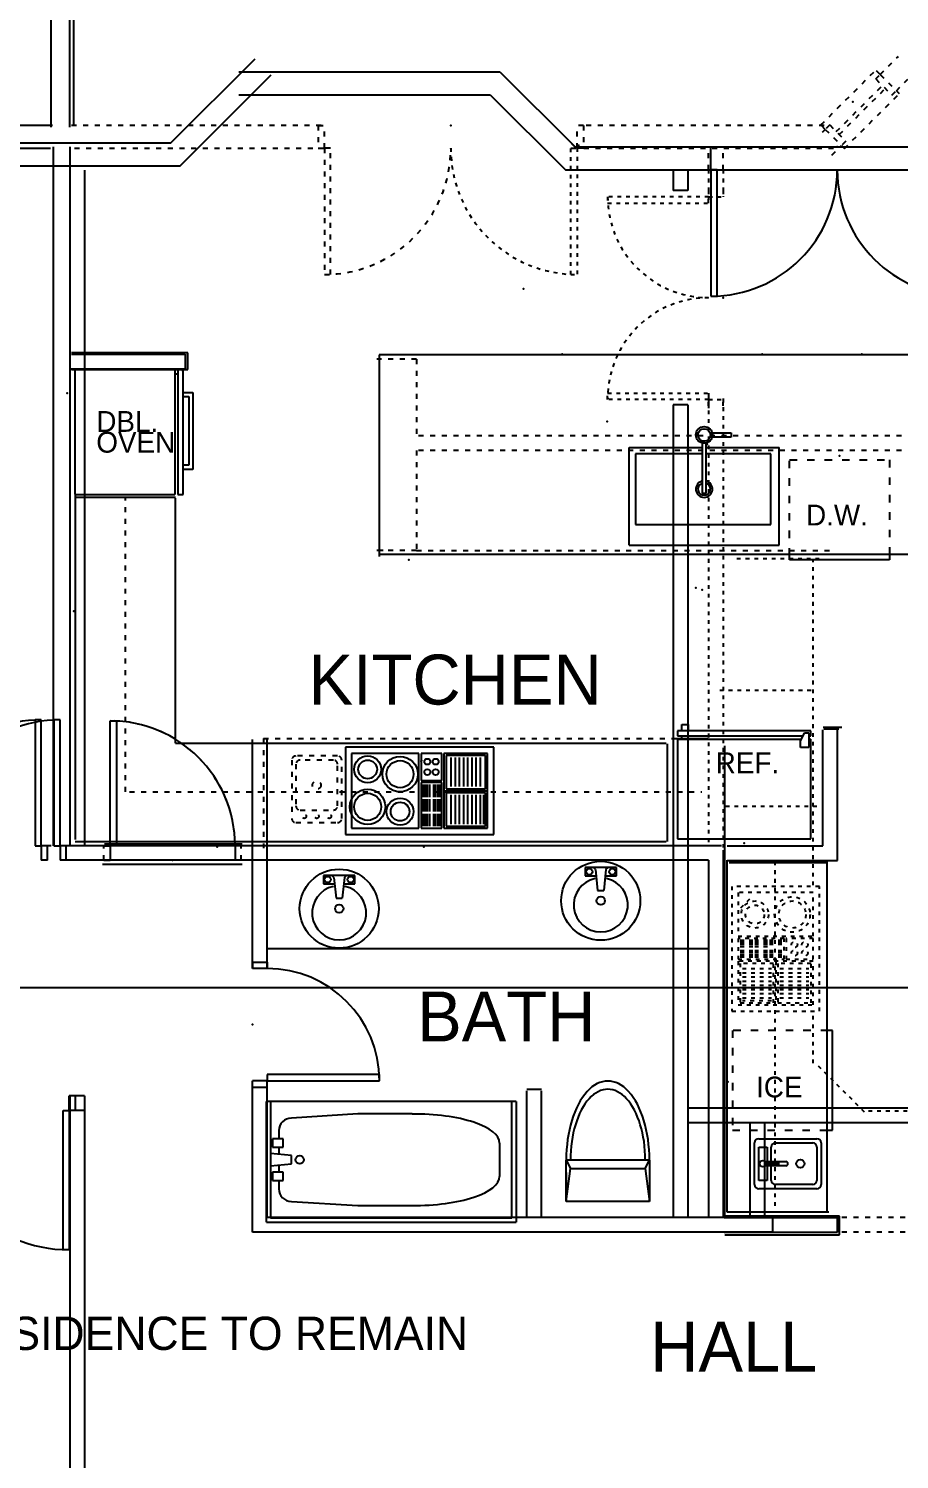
# Model space of a CAD drawing. Extents: x -92740 to -63661, y -15771 to -4391.
# Drawn here: x -84475.8 to -84266.6, y -6475.5 to -6131.6 of the extents above; entities that cross this region are included whole.
import ezdxf
from ezdxf.enums import TextEntityAlignment as Align

# ---------------------------------------------------------------- set-up
doc = ezdxf.new("R2010")
doc.units = 0
doc.header["$MEASUREMENT"] = 0
doc.linetypes.add('Dashed', pattern=[1, 0.3, -0.4, 0.3])
for name, color, linetype in [('1CABINETS NEW', 3, 'Continuous'), ('1GWB', 2, 'Continuous'), ('1NOTES', 2, 'Continuous'), ('1PFNEW', 5, 'Continuous'), ('B1NOTES', 2, 'Continuous'), ('EXCABINETS', 8, 'Continuous'), ('EXDOORS', 3, 'Continuous'), ('EXFPBM', 3, 'Continuous'), ('EXPF', 5, 'Continuous'), ('EXWALLS', 1, 'Continuous'), ('EXWINDOW', 5, 'Continuous'), ('NEWALLS1', 1, 'Continuous'), ('ROOF', 1, 'Continuous'), ('ROOMNAME', 1, 'Continuous')]:
    doc.layers.add(name, color=color, linetype=linetype)
doc.styles.add('DCADTXTSTYLE1', font='AVG_TP')

msp = doc.modelspace()

# ---------------------------------------------------------------- linework, layer by layer
at = {"layer": '1CABINETS NEW', "color": 8, "linetype": 'Dashed', "ltscale": 4}
for p, q in [((-84382.58, -6211), (-84392.08, -6211)), ((-84382.58, -6211), (-84382.58, -6229.5)), ((-84246.5, -6229.5), (-84382.58, -6229.5)), ((-84382.58, -6233), (-84382.58, -6257)), ((-84246.5, -6233), (-84382.58, -6233)), ((-84382.58, -6257), (-84390.58, -6257)), ((-84382.58, -6257), (-84282, -6257))]:
    msp.add_line(p, q, dxfattribs=at)
at = {"layer": '1CABINETS NEW', "color": 3, "linetype": 'Continuous', "ltscale": 12}
for p, q in [((-84236.29, -6210), (-84391.56, -6210)), ((-84391.56, -6210), (-84391.56, -6258.5)), ((-84464.5, -6326.5), (-84464.5, -6243.76)), ((-84464.5, -6244.24), (-84440.5, -6244.24)), ((-84440.5, -6303.3), (-84440.5, -6244.47)), ((-84236.29, -6258), (-84391.56, -6258)), ((-84322.62, -6303.45), (-84440.5, -6303.45)), ((-84322.29, -6327), (-84322.29, -6303.5)), ((-84322.62, -6327.08), (-84464.54, -6327.08)), ((-84308, -6331.5), (-84308, -6416)), ((-84284, -6331.5), (-84284, -6416)), ((-84307.5, -6332), (-84284, -6332)), ((-84308, -6416), (-84283.5, -6416))]:
    msp.add_line(p, q, dxfattribs=at)
at = {"layer": '1CABINETS NEW', "color": 5, "linetype": 'Continuous', "ltscale": 12}
for p, q in [((-84438.8, -6219.04), (-84436.3, -6219.04)), ((-84438.8, -6220.04), (-84437.3, -6220.04)), ((-84437.3, -6220.04), (-84437.3, -6236.54)), ((-84436.3, -6219.04), (-84436.3, -6237.54)), ((-84437.3, -6236.54), (-84438.8, -6236.54)), ((-84436.3, -6237.54), (-84438.8, -6237.54))]:
    msp.add_line(p, q, dxfattribs=at)
at = {"layer": '1CABINETS NEW', "color": 5, "linetype": 'Dashed', "ltscale": 4}
for p, q in [((-84452.45, -6315), (-84452.45, -6244.23)), ((-84451.5, -6315), (-84314.02, -6315))]:
    msp.add_line(p, q, dxfattribs=at)
at = {"layer": '1CABINETS NEW', "color": 8, "linetype": 'Continuous', "ltscale": 12}
msp.add_line((-84390.58, -6257), (-84392.08, -6257), dxfattribs=at)
at = {"layer": '1CABINETS NEW', "color": 5, "linetype": 'Dashed', "ltscale": 3}
msp.add_line((-84296.5, -6331.79), (-84296.5, -6415.5), dxfattribs=at)
at = {"layer": '1CABINETS NEW', "color": 3, "linetype": 'Continuous', "ltscale": 12}
for p in [(-84347.58, -6209.79), (-84299.58, -6209.79), (-84275.58, -6209.79), (-84336.75, -6226), (-84313.5, -6231), (-84312.75, -6231.5), (-84315.5, -6266), (-84314, -6266.5)]:
    msp.add_point(p, dxfattribs=at)
at = {"layer": '1GWB', "color": 2, "linetype": 'Continuous', "ltscale": 12}
for p, q in [((-84465, -6129.5), (-84465, -6155)), ((-84437.5, -6209.5), (-84465.5, -6209.5)), ((-84437.5, -6213.5), (-84437.5, -6209.5)), ((-84465.5, -6213.5), (-84437.5, -6213.5)), ((-84284.92, -6299.5), (-84280.42, -6299.5)), ((-84308.5, -6417), (-84308.5, -6304)), ((-84457.5, -6327.5), (-84424.5, -6327.5)), ((-84424.5, -6332.5), (-84458, -6332.5)), ((-84281, -6417), (-84308.5, -6417)), ((-84281, -6421.5), (-84281, -6417)), ((-84308.5, -6421.5), (-84281, -6421.5))]:
    msp.add_line(p, q, dxfattribs=at)
at = {"layer": '1PFNEW', "color": 5, "linetype": 'Continuous', "ltscale": 12}
for p, q in [((-84313.98, -6230.75), (-84313.98, -6243.25)), ((-84312.98, -6243.25), (-84312.98, -6231.25)), ((-84311.98, -6228.75), (-84306.98, -6228.75)), ((-84306.98, -6229.75), (-84311.98, -6229.75)), ((-84306.98, -6228.75), (-84306.98, -6229.75)), ((-84331.48, -6255.75), (-84331.48, -6232.25)), ((-84331.48, -6232.25), (-84313.98, -6232.25)), ((-84313.98, -6233.75), (-84329.98, -6233.75)), ((-84329.98, -6233.75), (-84329.98, -6250.75)), ((-84312.98, -6232.25), (-84295.48, -6232.25)), ((-84297.48, -6233.75), (-84312.98, -6233.75)), ((-84297.48, -6250.75), (-84297.48, -6233.75)), ((-84295.48, -6255.75), (-84295.48, -6232.25)), ((-84313.98, -6243.25), (-84312.98, -6243.25)), ((-84329.98, -6250.75), (-84297.48, -6250.75)), ((-84331.48, -6255.75), (-84295.48, -6255.75))]:
    msp.add_line(p, q, dxfattribs=at)
at = {"layer": '1PFNEW', "color": 5, "linetype": 'Dashed', "ltscale": 6}
for p, q in [((-84292.96, -6235.25), (-84268.96, -6235.25)), ((-84292.96, -6258.25), (-84292.96, -6235.25)), ((-84268.96, -6235.25), (-84268.96, -6258.25))]:
    msp.add_line(p, q, dxfattribs=at)
at = {"layer": '1PFNEW', "color": 5, "linetype": 'Continuous', "ltscale": 2.0004}
for p, q in [((-84292.96, -6259.25), (-84292.96, -6258.25)), ((-84268.96, -6259.25), (-84292.96, -6259.25)), ((-84268.96, -6258.25), (-84268.96, -6259.25))]:
    msp.add_line(p, q, dxfattribs=at)
at = {"layer": '1PFNEW', "color": 5, "linetype": 'Continuous', "ltscale": 12}
for radius in [2, 1.5]:
    msp.add_circle((-84313.48, -6229.25), radius, dxfattribs=at)
for radius, start, end in [(2, 101.3099, 438.6901), (1.5, 116.5651, 423.4349)]:
    msp.add_arc((-84313.48, -6242.25), radius, start, end, dxfattribs=at)
at = {"layer": '1PFNEW', "color": 5, "linetype": 'Continuous', "ltscale": 2.0004}
msp.add_point((-84280.96, -6234.25), dxfattribs=at)
at = {"layer": 'EXCABINETS', "color": 10, "linetype": 'Dashed', "ltscale": 3}
msp.add_line((-84275, -6392), (-84286.75, -6380.25), dxfattribs=at)
at = {"layer": 'EXDOORS', "color": 10, "linetype": 'Dashed', "ltscale": 4}
for p, q in [((-84406.22, -6154.83), (-84404.72, -6154.83)), ((-84404.72, -6160.33), (-84404.72, -6154.83)), ((-84342.5, -6154.83), (-84344, -6154.83)), ((-84344, -6160.33), (-84344, -6154.83)), ((-84406.22, -6160.33), (-84404.72, -6160.33)), ((-84404.72, -6160.33), (-84404.72, -6190.69)), ((-84403.22, -6160.33), (-84404.72, -6160.33)), ((-84403.22, -6190.69), (-84403.22, -6160.33)), ((-84345.5, -6160.33), (-84344, -6160.33)), ((-84342.5, -6160.33), (-84344, -6160.33)), ((-84404.72, -6190.69), (-84403.22, -6190.69)), ((-84456.17, -6327.98), (-84456.17, -6297.97)), ((-84456.17, -6297.97), (-84454.67, -6297.97)), ((-84454.67, -6297.97), (-84454.67, -6327.98)), ((-84457.67, -6327.98), (-84456.17, -6327.98)), ((-84456.17, -6327.98), (-84456.17, -6331.48)), ((-84454.67, -6327.98), (-84456.17, -6327.98)), ((-84424.67, -6327.98), (-84426.17, -6327.98)), ((-84426.17, -6327.98), (-84426.17, -6331.48)), ((-84457.67, -6331.48), (-84456.17, -6331.48)), ((-84424.67, -6331.48), (-84426.17, -6331.48))]:
    msp.add_line(p, q, dxfattribs=at)
at = {"layer": 'EXDOORS', "color": 10, "linetype": 'Dashed', "ltscale": 3}
for p, q in [((-84345.5, -6190.69), (-84345.5, -6160.33)), ((-84344, -6160.33), (-84344, -6190.69)), ((-84312.42, -6172), (-84336.67, -6172)), ((-84336.67, -6172), (-84336.67, -6173.5)), ((-84336.67, -6173.5), (-84312.42, -6173.5)), ((-84312.42, -6170.5), (-84312.42, -6172)), ((-84312.42, -6172), (-84308.92, -6172)), ((-84312.42, -6173.5), (-84312.42, -6172)), ((-84308.92, -6170.5), (-84308.92, -6172)), ((-84336.67, -6220.74), (-84336.67, -6219.24)), ((-84336.67, -6219.24), (-84312.42, -6219.24)), ((-84312.42, -6220.74), (-84336.67, -6220.74)), ((-84312.42, -6219.24), (-84312.42, -6220.74)), ((-84312.42, -6222.24), (-84312.42, -6220.74)), ((-84312.42, -6220.74), (-84308.92, -6220.74)), ((-84308.92, -6222.24), (-84308.92, -6220.74))]:
    msp.add_line(p, q, dxfattribs=at)
at = {"layer": 'EXDOORS', "color": 8, "linetype": 'Continuous', "ltscale": 12}
for p, q in [((-84472.72, -6297.74), (-84474.22, -6297.74)), ((-84474.22, -6297.74), (-84474.22, -6327.98)), ((-84472.72, -6327.98), (-84472.72, -6297.74)), ((-84474.22, -6327.98), (-84472.72, -6327.98)), ((-84471.22, -6327.98), (-84472.72, -6327.98)), ((-84472.72, -6327.98), (-84472.72, -6331.48)), ((-84471.22, -6331.48), (-84471.22, -6327.98)), ((-84471.22, -6331.48), (-84472.72, -6331.48)), ((-84421.96, -6356), (-84421.96, -6357.5)), ((-84418.46, -6357.5), (-84421.96, -6357.5)), ((-84418.46, -6356), (-84418.46, -6357.5)), ((-84391.46, -6383), (-84418.46, -6383)), ((-84418.46, -6383), (-84418.46, -6384.5)), ((-84391.46, -6384.5), (-84391.46, -6383)), ((-84421.96, -6386), (-84421.96, -6384.5)), ((-84418.46, -6384.5), (-84421.96, -6384.5)), ((-84418.46, -6386), (-84418.46, -6384.5)), ((-84418.46, -6384.5), (-84391.46, -6384.5)), ((-84464.5, -6388.11), (-84466, -6388.11)), ((-84466, -6391.61), (-84466, -6388.11)), ((-84467.5, -6425.11), (-84467.5, -6391.61)), ((-84467.5, -6391.61), (-84466, -6391.61)), ((-84464.5, -6391.61), (-84466, -6391.61)), ((-84466, -6391.61), (-84466, -6425.11)), ((-84466, -6425.11), (-84467.5, -6425.11))]:
    msp.add_line(p, q, dxfattribs=at)
at = {"layer": 'EXDOORS', "color": 10, "linetype": 'Dashed', "ltscale": 4}
for centre, radius, start, end in [((-84404.72, -6160.33), 30.36, 270, 360), ((-84456.17, -6327.98), 30, 0, 90)]:
    msp.add_arc(centre, radius, start, end, dxfattribs=at)
at = {"layer": 'EXDOORS', "color": 10, "linetype": 'Dashed', "ltscale": 3}
for centre, radius, start, end in [((-84344, -6160.33), 30.36, 180, 270), ((-84312.42, -6172), 24.25, 180, 270), ((-84312.42, -6220.5), 24.25, 90, 180)]:
    msp.add_arc(centre, radius, start, end, dxfattribs=at)
at = {"layer": 'EXDOORS', "color": 8, "linetype": 'Continuous', "ltscale": 12}
for centre, radius, start, end in [((-84472.72, -6327.98), 30.24, 90, 180), ((-84418.46, -6384.5), 27, 0, 90), ((-84466, -6391.61), 33.5, 180, 270)]:
    msp.add_arc(centre, radius, start, end, dxfattribs=at)
at = {"layer": 'EXDOORS', "color": 10, "linetype": 'Dashed', "ltscale": 4}
for p in [(-84374.36, -6154.83), (-84441.17, -6331.48)]:
    msp.add_point(p, dxfattribs=at)
at = {"layer": 'EXDOORS', "color": 10, "linetype": 'Dashed', "ltscale": 3}
msp.add_point((-84308.92, -6196.25), dxfattribs=at)
at = {"layer": 'EXDOORS', "color": 8, "linetype": 'Continuous', "ltscale": 12}
msp.add_point((-84421.96, -6371), dxfattribs=at)
at = {"layer": 'EXFPBM', "color": 3, "linetype": 'Continuous', "ltscale": 12}
for p, q in [((-84441.6, -6159.06), (-84421.35, -6138.81)), ((-84425.29, -6141.96), (-84362.57, -6141.96)), ((-84362.57, -6141.96), (-84344.5, -6160.03)), ((-84439.32, -6164.56), (-84417.46, -6142.7)), ((-84425.29, -6147.46), (-84364.85, -6147.46)), ((-84364.85, -6147.46), (-84346.77, -6165.53)), ((-84493.07, -6159.06), (-84441.6, -6159.06)), ((-84344.5, -6160.03), (-83998.7, -6160.03)), ((-84313.37, -6160.03), (-84311.87, -6160.03)), ((-84311.87, -6165.53), (-84311.87, -6160.03)), ((-84495.35, -6164.56), (-84439.32, -6164.56)), ((-84465.83, -6165.63), (-84465.83, -6327.93)), ((-84462.33, -6165.63), (-84462.33, -6327.93)), ((-84346.77, -6165.53), (-83993.2, -6165.53)), ((-84320.92, -6165.63), (-84320.92, -6170.5)), ((-84317.42, -6165.63), (-84317.42, -6170.5)), ((-84313.37, -6165.53), (-84311.87, -6165.53)), ((-84311.87, -6165.53), (-84311.87, -6195.89)), ((-84310.37, -6165.53), (-84311.87, -6165.53)), ((-84310.37, -6195.89), (-84310.37, -6165.53)), ((-84317.42, -6170.5), (-84320.92, -6170.5)), ((-84311.87, -6195.89), (-84310.37, -6195.89)), ((-84317.42, -6222), (-84320.92, -6222)), ((-84320.92, -6222), (-84320.92, -6417.24)), ((-84317.42, -6222), (-84317.42, -6417.24)), ((-84468.22, -6297.74), (-84469.72, -6297.74)), ((-84469.72, -6297.74), (-84469.72, -6327.98)), ((-84468.22, -6327.98), (-84468.22, -6297.74)), ((-84456.17, -6327.98), (-84456.17, -6297.97)), ((-84456.17, -6297.97), (-84454.67, -6297.97)), ((-84454.67, -6297.97), (-84454.67, -6327.98)), ((-84421.96, -6356), (-84421.96, -6302.49)), ((-84418.46, -6356), (-84418.46, -6302.49)), ((-84469.72, -6327.98), (-84468.22, -6327.98)), ((-84466.72, -6327.98), (-84468.22, -6327.98)), ((-84468.22, -6327.98), (-84468.22, -6331.48)), ((-84466.72, -6331.48), (-84466.72, -6327.98)), ((-84320.54, -6327.98), (-84466.72, -6327.98)), ((-84457.67, -6327.98), (-84456.17, -6327.98)), ((-84456.17, -6327.98), (-84456.17, -6331.48)), ((-84454.67, -6327.98), (-84456.17, -6327.98)), ((-84424.67, -6327.98), (-84426.17, -6327.98)), ((-84426.17, -6327.98), (-84426.17, -6331.48)), ((-84466.72, -6331.48), (-84468.22, -6331.48)), ((-84320.54, -6331.48), (-84466.72, -6331.48)), ((-84457.67, -6331.48), (-84456.17, -6331.48)), ((-84424.67, -6331.48), (-84426.17, -6331.48)), ((-84421.96, -6356), (-84418.46, -6356)), ((-84421.96, -6420.85), (-84421.96, -6386)), ((-84421.96, -6386), (-84418.46, -6386)), ((-84418.46, -6417.35), (-84418.46, -6386)), ((-84465.83, -6388.11), (-84465.83, -6557.85)), ((-84462.33, -6388.11), (-84462.33, -6557.85)), ((-84356.05, -6417.02), (-84356.05, -6386.9)), ((-84352.55, -6417.02), (-84352.55, -6386.9)), ((-84317.42, -6391.01), (-84244.78, -6391.01)), ((-84317.42, -6394.51), (-84248.28, -6394.51)), ((-84302.5, -6394.56), (-84302.5, -6417.24)), ((-84299, -6394.56), (-84299, -6417.24)), ((-84297, -6417.35), (-84418.46, -6417.35)), ((-84297, -6420.85), (-84297, -6417.35)), ((-84297, -6420.85), (-84421.96, -6420.85))]:
    msp.add_line(p, q, dxfattribs=at)
for centre, radius, start, end in [((-84311.87, -6165.53), 30.36, 270, 360), ((-84251.15, -6165.53), 30.36, 180, 270), ((-84468.22, -6327.98), 30.24, 90, 180), ((-84456.17, -6327.98), 30, 0, 90)]:
    msp.add_arc(centre, radius, start, end, dxfattribs=at)
for p in [(-84281.51, -6160.03), (-84441.17, -6331.48)]:
    msp.add_point(p, dxfattribs=at)
at = {"layer": 'EXPF', "color": 10, "linetype": 'Dashed', "ltscale": 4}
for p, q in [((-84412.55, -6307.42), (-84412.55, -6321.42)), ((-84401.55, -6306.42), (-84411.55, -6306.42)), ((-84402.55, -6307.42), (-84410.55, -6307.42)), ((-84400.55, -6321.42), (-84400.55, -6307.42)), ((-84411.55, -6308.42), (-84411.55, -6318.42)), ((-84401.55, -6318.42), (-84401.55, -6308.42)), ((-84410.55, -6319.42), (-84402.55, -6319.42)), ((-84411.55, -6322.42), (-84401.55, -6322.42))]:
    msp.add_line(p, q, dxfattribs=at)
at = {"layer": 'EXPF', "color": 5, "linetype": 'Continuous', "ltscale": 12}
for p, q in [((-84397.41, -6335.12), (-84404.91, -6335.12)), ((-84404.91, -6335.12), (-84404.91, -6337.12)), ((-84402.41, -6335.62), (-84402.91, -6335.12)), ((-84399.91, -6335.62), (-84399.41, -6335.12)), ((-84397.41, -6337.12), (-84397.41, -6335.12)), ((-84334.57, -6333.23), (-84342.07, -6333.23)), ((-84342.07, -6333.23), (-84342.07, -6335.23)), ((-84339.57, -6333.73), (-84340.07, -6333.23)), ((-84339.57, -6333.73), (-84339.07, -6338.73)), ((-84337.07, -6333.73), (-84337.57, -6338.73)), ((-84337.07, -6333.73), (-84336.57, -6333.23)), ((-84334.57, -6335.23), (-84334.57, -6333.23)), ((-84404.91, -6337.12), (-84402.41, -6337.12)), ((-84402.41, -6335.62), (-84401.91, -6340.62)), ((-84399.91, -6335.62), (-84400.41, -6340.62)), ((-84399.91, -6337.12), (-84397.41, -6337.12)), ((-84342.07, -6335.23), (-84339.57, -6335.23)), ((-84337.07, -6335.23), (-84334.57, -6335.23)), ((-84401.91, -6340.62), (-84400.41, -6340.62)), ((-84339.07, -6338.73), (-84337.57, -6338.73))]:
    msp.add_line(p, q, dxfattribs=at)
at = {"layer": 'EXPF', "color": 10, "linetype": 'Dashed', "ltscale": 3}
for p, q in [((-84285.8, -6337.77), (-84306.8, -6337.77)), ((-84306.8, -6337.77), (-84306.8, -6367.77)), ((-84285.8, -6367.77), (-84285.8, -6337.77)), ((-84287.3, -6339.27), (-84305.3, -6339.27)), ((-84305.3, -6339.27), (-84305.3, -6349.77)), ((-84302.63, -6340.85), (-84304.75, -6342.97)), ((-84287.3, -6349.77), (-84287.3, -6339.27)), ((-84305.3, -6349.77), (-84287.3, -6349.77)), ((-84294.3, -6350.27), (-84305.3, -6350.27)), ((-84305.3, -6350.27), (-84305.3, -6355.27)), ((-84301.8, -6350.77), (-84304.8, -6350.77)), ((-84301.8, -6351.27), (-84304.8, -6351.27)), ((-84301.8, -6351.77), (-84304.8, -6351.77)), ((-84301.8, -6352.27), (-84304.8, -6352.27)), ((-84298.3, -6350.77), (-84301.3, -6350.77)), ((-84298.3, -6351.27), (-84301.3, -6351.27)), ((-84298.3, -6351.77), (-84301.3, -6351.77)), ((-84298.3, -6352.27), (-84301.3, -6352.27)), ((-84294.8, -6350.77), (-84297.8, -6350.77)), ((-84294.8, -6351.27), (-84297.8, -6351.27)), ((-84294.8, -6351.77), (-84297.8, -6351.77)), ((-84294.3, -6355.27), (-84294.3, -6350.27)), ((-84287.3, -6350.27), (-84293.8, -6350.27)), ((-84293.8, -6350.27), (-84293.8, -6355.27)), ((-84287.3, -6355.27), (-84287.3, -6350.27)), ((-84305.3, -6355.27), (-84294.3, -6355.27)), ((-84287.3, -6355.77), (-84305.3, -6355.77)), ((-84305.3, -6355.77), (-84305.3, -6366.27)), ((-84301.8, -6353.27), (-84304.8, -6353.27)), ((-84301.8, -6353.77), (-84304.8, -6353.77)), ((-84301.8, -6354.27), (-84304.8, -6354.27)), ((-84301.8, -6354.77), (-84304.8, -6354.77)), ((-84298.3, -6353.27), (-84301.3, -6353.27)), ((-84298.3, -6353.77), (-84301.3, -6353.77)), ((-84298.3, -6354.27), (-84301.3, -6354.27)), ((-84298.3, -6354.77), (-84301.3, -6354.77)), ((-84294.8, -6353.27), (-84297.8, -6353.27)), ((-84294.8, -6353.77), (-84297.8, -6353.77)), ((-84294.8, -6354.27), (-84297.8, -6354.27)), ((-84294.8, -6354.77), (-84297.8, -6354.77)), ((-84296.3, -6355.77), (-84296.3, -6366.27)), ((-84293.8, -6355.27), (-84287.3, -6355.27)), ((-84287.3, -6366.27), (-84287.3, -6355.77)), ((-84296.8, -6356.27), (-84304.8, -6356.27)), ((-84304.8, -6356.27), (-84304.8, -6365.77)), ((-84304.3, -6357.52), (-84297.3, -6357.52)), ((-84304.3, -6358.52), (-84297.3, -6358.52)), ((-84296.8, -6365.77), (-84296.8, -6356.27)), ((-84287.8, -6356.27), (-84295.8, -6356.27)), ((-84295.8, -6356.27), (-84295.8, -6365.77)), ((-84295.3, -6357.52), (-84288.3, -6357.52)), ((-84295.3, -6358.52), (-84288.3, -6358.52)), ((-84287.8, -6365.77), (-84287.8, -6356.27)), ((-84304.3, -6359.52), (-84297.3, -6359.52)), ((-84304.3, -6360.52), (-84297.3, -6360.52)), ((-84304.3, -6361.52), (-84297.3, -6361.52)), ((-84304.3, -6362.52), (-84297.3, -6362.52)), ((-84295.3, -6359.52), (-84288.3, -6359.52)), ((-84295.3, -6360.52), (-84288.3, -6360.52)), ((-84295.3, -6361.52), (-84288.3, -6361.52)), ((-84295.3, -6362.52), (-84288.3, -6362.52)), ((-84304.8, -6365.77), (-84296.8, -6365.77)), ((-84304.3, -6363.52), (-84297.3, -6363.52)), ((-84304.3, -6364.52), (-84297.3, -6364.52)), ((-84297.3, -6365.27), (-84304.3, -6365.27)), ((-84295.8, -6365.77), (-84287.8, -6365.77)), ((-84295.3, -6363.52), (-84288.3, -6363.52)), ((-84295.3, -6364.52), (-84288.3, -6364.52)), ((-84306.8, -6367.77), (-84285.8, -6367.77)), ((-84305.3, -6366.27), (-84287.3, -6366.27))]:
    msp.add_line(p, q, dxfattribs=at)
at = {"layer": 'EXPF', "color": 5, "linetype": 'Continuous', "ltscale": 15}
for p, q in [((-84418.65, -6418.48), (-84418.65, -6389.48)), ((-84358.65, -6389.48), (-84418.65, -6389.48)), ((-84417.65, -6389.48), (-84417.65, -6417.48)), ((-84359.65, -6417.48), (-84359.65, -6389.48)), ((-84358.65, -6389.48), (-84358.65, -6418.48)), ((-84396.65, -6392.48), (-84412.65, -6393.48)), ((-84383.65, -6392.48), (-84396.65, -6392.48)), ((-84415.65, -6396.48), (-84415.65, -6398.48)), ((-84414.65, -6398.48), (-84417.15, -6398.48)), ((-84417.15, -6398.48), (-84417.15, -6400.48)), ((-84417.15, -6400.48), (-84414.65, -6400.48)), ((-84415.65, -6400.48), (-84415.65, -6402.18)), ((-84414.65, -6400.48), (-84414.65, -6398.48)), ((-84362.65, -6399.48), (-84362.65, -6407.48)), ((-84412.65, -6402.48), (-84417.65, -6401.98)), ((-84412.65, -6404.48), (-84412.65, -6402.48)), ((-84417.65, -6404.98), (-84412.65, -6404.48)), ((-84414.65, -6406.48), (-84417.15, -6406.48)), ((-84417.15, -6406.48), (-84417.15, -6408.48)), ((-84415.65, -6404.78), (-84415.65, -6406.48)), ((-84414.65, -6408.48), (-84414.65, -6406.48)), ((-84417.15, -6408.48), (-84414.65, -6408.48)), ((-84415.65, -6408.48), (-84415.65, -6410.48)), ((-84412.65, -6413.48), (-84396.65, -6414.48)), ((-84417.65, -6417.48), (-84359.65, -6417.48)), ((-84396.65, -6414.48), (-84383.65, -6414.48)), ((-84418.65, -6418.48), (-84358.65, -6418.48))]:
    msp.add_line(p, q, dxfattribs=at)
at = {"layer": 'EXPF', "color": 5, "linetype": 'Continuous', "ltscale": 0.03125}
for p, q in [((-84346.62, -6413.55), (-84346.62, -6403.55)), ((-84326.62, -6403.55), (-84346.62, -6403.55)), ((-84346.62, -6403.55), (-84345.62, -6405.55)), ((-84327.62, -6405.55), (-84326.62, -6403.55)), ((-84326.62, -6403.55), (-84326.62, -6413.55)), ((-84346.62, -6413.55), (-84345.62, -6405.55)), ((-84346.62, -6406.55), (-84346.62, -6413.55)), ((-84345.62, -6405.55), (-84327.62, -6405.55)), ((-84327.62, -6405.55), (-84326.62, -6413.55)), ((-84326.62, -6413.55), (-84346.62, -6413.55))]:
    msp.add_line(p, q, dxfattribs=at)
at = {"layer": 'EXPF', "color": 10, "linetype": 'Dashed', "ltscale": 4}
for centre, radius in [((-84406.55, -6313.42), 1), ((-84409.55, -6320.92), 0.5), ((-84406.55, -6320.92), 0.5), ((-84403.55, -6320.92), 0.5)]:
    msp.add_circle(centre, radius, dxfattribs=at)
at = {"layer": 'EXPF', "color": 5, "linetype": 'Continuous', "ltscale": 4}
for centre, radius in [((-84338.32, -6341.23), 9.5), ((-84401.16, -6343.12), 9.5), ((-84338.32, -6341.23), 1), ((-84401.16, -6343.12), 1)]:
    msp.add_circle(centre, radius, dxfattribs=at)
at = {"layer": 'EXPF', "color": 5, "linetype": 'Continuous', "ltscale": 12}
for centre in [(-84341.07, -6334.23), (-84335.57, -6334.23), (-84403.91, -6336.12), (-84398.41, -6336.12)]:
    msp.add_circle(centre, 0.75, dxfattribs=at)
at = {"layer": 'EXPF', "color": 10, "linetype": 'Dashed', "ltscale": 3}
for centre, radius in [((-84301.3, -6344.52), 3.25), ((-84292.3, -6344.52), 4.25), ((-84292.3, -6344.52), 3.25), ((-84301.3, -6344.52), 2.25), ((-84291.8, -6351.77), 0.707), ((-84289.3, -6351.77), 0.707), ((-84291.8, -6353.77), 0.707), ((-84289.3, -6353.77), 0.707)]:
    msp.add_circle(centre, radius, dxfattribs=at)
at = {"layer": 'EXPF', "color": 5, "linetype": 'Continuous', "ltscale": 15}
msp.add_circle((-84410.65, -6403.48), 1, dxfattribs=at)
at = {"layer": 'EXPF', "color": 10, "linetype": 'Dashed', "ltscale": 4}
for centre, start, end in [((-84411.55, -6307.42), 90, 180), ((-84410.55, -6308.42), 90, 180), ((-84402.55, -6308.42), 0, 90), ((-84401.55, -6307.42), 0, 90), ((-84411.55, -6321.42), 180, 270), ((-84410.55, -6318.42), 180, 270), ((-84402.55, -6318.42), 270, 360), ((-84401.55, -6321.42), 270, 360)]:
    msp.add_arc(centre, 1, start, end, dxfattribs=at)
at = {"layer": 'EXPF', "color": 5, "linetype": 'Continuous', "ltscale": 4}
for centre in [(-84401.16, -6344.12), (-84338.32, -6342.23)]:
    msp.add_arc(centre, 6.5, 102.2944, 437.7056, dxfattribs=at)
at = {"layer": 'EXPF', "color": 5, "linetype": 'Continuous', "ltscale": 15}
for centre, start, end in [((-84412.65, -6396.48), 90, 180), ((-84412.65, -6410.48), 180, 270)]:
    msp.add_arc(centre, 3, start, end, dxfattribs=at)
at = {"layer": 'EXPF', "color": 5, "linetype": 'Continuous', "ltscale": 0.03125}
for major_axis, ratio in [((0, -19), 0.526316), ((0, -17), 0.529412)]:
    msp.add_ellipse((-84336.62, -6403.55), major_axis=major_axis, ratio=ratio, start_param=1.570796, end_param=4.712389, dxfattribs=at)
at = {"layer": 'EXPF', "color": 5, "linetype": 'Continuous', "ltscale": 15}
for centre, major_axis, start_param, end_param in [((-84383.15, -6399.48), (20.5, 0), 0, 1.595179), ((-84383.15, -6407.48), (-20.5, 0), 1.546414, 3.141593)]:
    msp.add_ellipse(centre, major_axis=major_axis, ratio=0.341463, start_param=start_param, end_param=end_param, dxfattribs=at)
at = {"layer": 'EXPF', "color": 10, "linetype": 'Continuous', "ltscale": 12}
for p in [(-84466.53, -6219.22), (-84430.46, -6328.23), (-84380.85, -6328.23)]:
    msp.add_point(p, dxfattribs=at)
at = {"layer": 'EXPF', "color": 10, "linetype": 'Dashed', "ltscale": 3}
msp.add_point((-84308.8, -6352.77), dxfattribs=at)
at = {"layer": 'EXWALLS', "color": 10, "linetype": 'Dashed', "ltscale": 4}
for p, q in [((-84271.2, -6142.61), (-84266.83, -6138.24)), ((-84285.46, -6154.74), (-84272.26, -6141.55)), ((-84271.2, -6142.61), (-84272.26, -6141.55)), ((-84272.26, -6143.67), (-84271.2, -6142.61)), ((-84271.2, -6142.61), (-84267.31, -6146.5)), ((-84281.74, -6156.33), (-84270.67, -6145.26)), ((-84281.04, -6157.04), (-84269.96, -6145.97)), ((-84272.26, -6143.67), (-84268.37, -6147.56)), ((-84267.31, -6146.5), (-84264.55, -6143.74)), ((-84279.8, -6160.4), (-84266.6, -6147.2)), ((-84268.37, -6147.56), (-84267.31, -6146.5)), ((-84267.31, -6146.5), (-84266.6, -6147.2)), ((-84405.47, -6154.9), (-84465.8, -6154.9)), ((-84406.22, -6154.83), (-84406.22, -6160.33)), ((-84342.5, -6154.83), (-84342.5, -6160.33)), ((-84284.65, -6154.9), (-84342.5, -6154.9)), ((-84284.4, -6155.8), (-84285.46, -6154.74)), ((-84285.08, -6156.49), (-84284.4, -6155.8)), ((-84283.33, -6154.74), (-84284.4, -6155.8)), ((-84284.4, -6155.8), (-84280.51, -6159.69)), ((-84283.33, -6154.74), (-84279.45, -6158.63)), ((-84345.34, -6159.19), (-84344.28, -6160.25)), ((-84344.28, -6160.25), (-84343.22, -6159.19)), ((-84282.8, -6161.99), (-84280.51, -6159.69)), ((-84279.45, -6158.63), (-84280.51, -6159.69)), ((-84280.51, -6159.69), (-84279.8, -6160.4)), ((-84404.72, -6160.4), (-84465.8, -6160.4)), ((-84344.28, -6160.25), (-84344.5, -6160.03)), ((-84282.38, -6160.4), (-84343.22, -6160.4)), ((-84312.42, -6165.53), (-84312.42, -6160.4)), ((-84308.92, -6165.53), (-84308.92, -6160.4)), ((-84419.31, -6302.24), (-84319.61, -6302.24)), ((-84419.31, -6302.24), (-84419.31, -6328.61)), ((-84457.67, -6327.98), (-84462.33, -6327.98)), ((-84457.67, -6331.48), (-84457.67, -6327.98)), ((-84424.67, -6331.48), (-84424.67, -6327.98)), ((-84423.07, -6327.98), (-84424.67, -6327.98)), ((-84421.96, -6331.48), (-84424.67, -6331.48)), ((-84240, -6417.35), (-84282.45, -6417.35)), ((-84240, -6420.85), (-84281.49, -6420.85))]:
    msp.add_line(p, q, dxfattribs=at)
at = {"layer": 'EXWALLS', "color": 8, "linetype": 'Continuous', "ltscale": 12}
for p, q in [((-84470.05, -6154.9), (-84477.93, -6154.9)), ((-84470.52, -6160.4), (-84484.07, -6160.4)), ((-84469.83, -6160), (-84469.83, -6327.98)), ((-84465.83, -6160), (-84465.83, -6327.98)), ((-84312.42, -6219.24), (-84312.42, -6222.84)), ((-84308.92, -6220.74), (-84308.92, -6221.46)), ((-84470.33, -6327.98), (-84472.72, -6327.98)), ((-84457.67, -6331.48), (-84468.22, -6331.48)), ((-84421.96, -6357.5), (-84421.96, -6331.48)), ((-84418.46, -6357.5), (-84418.46, -6331.48)), ((-84312.42, -6331.48), (-84418.46, -6331.48)), ((-84312.42, -6331.48), (-84312.42, -6417.35)), ((-84308.92, -6329.09), (-84308.92, -6417.35)), ((-84320.55, -6352.8), (-84418.36, -6352.8)), ((-84312.5, -6352.8), (-84320.86, -6352.8)), ((-84421.96, -6420.85), (-84421.96, -6384.5)), ((-84418.46, -6417.35), (-84418.46, -6384.5)), ((-84352.55, -6386.59), (-84356.05, -6386.59)), ((-84465.83, -6388.11), (-84465.83, -6557.53)), ((-84462.33, -6388.11), (-84464.5, -6388.11)), ((-84464.5, -6391.61), (-84464.5, -6388.11)), ((-84462.33, -6388.11), (-84462.33, -6477.05)), ((-84356.05, -6417.35), (-84356.05, -6386.9)), ((-84352.55, -6417.35), (-84352.55, -6386.9)), ((-84462.33, -6391.61), (-84464.5, -6391.61)), ((-84356.05, -6417.35), (-84418.46, -6417.35)), ((-84312.7, -6417.35), (-84352.55, -6417.35)), ((-84308.68, -6420.85), (-84421.96, -6420.85))]:
    msp.add_line(p, q, dxfattribs=at)
at = {"layer": 'EXWALLS', "color": 10, "linetype": 'Dashed', "ltscale": 3}
for p, q in [((-84312.42, -6165.53), (-84312.42, -6172.75)), ((-84308.92, -6165.53), (-84308.92, -6172)), ((-84312.42, -6221.25), (-84312.42, -6327.98)), ((-84308.92, -6220.5), (-84308.92, -6328.38)), ((-84285.83, -6259.06), (-84306.62, -6259.06)), ((-84287.33, -6337.5), (-84287.33, -6259.06)), ((-84287.8, -6290.71), (-84310.01, -6290.71)), ((-84286.38, -6318.59), (-84308.59, -6318.59)), ((-84287.33, -6380.25), (-84287.33, -6368.5)), ((-84254.21, -6391.83), (-84275, -6391.83))]:
    msp.add_line(p, q, dxfattribs=at)
at = {"layer": 'EXWALLS', "color": 10, "linetype": 'Continuous', "ltscale": 12}
msp.add_line((-84320.81, -6302.24), (-84312.5, -6302.24), dxfattribs=at)
at = {"layer": 'EXWALLS', "color": 10, "linetype": 'Dashed', "ltscale": 4}
msp.add_point((-84277.8, -6149.2), dxfattribs=at)
at = {"layer": 'EXWINDOW', "color": 5, "linetype": 'Continuous', "ltscale": 12}
for p, q in [((-84464.65, -6213.54), (-84464.65, -6243.55)), ((-84440.65, -6213.55), (-84464.65, -6213.55)), ((-84440.65, -6213.54), (-84440.65, -6243.55)), ((-84440.65, -6214.55), (-84439.9, -6214.55)), ((-84439.9, -6213.54), (-84439.9, -6243.55)), ((-84438.65, -6213.55), (-84439.9, -6213.55)), ((-84438.65, -6243.55), (-84438.65, -6213.54)), ((-84464.65, -6243.55), (-84440.65, -6243.55)), ((-84439.9, -6243.55), (-84438.65, -6243.55)), ((-84287.85, -6300.35), (-84319.85, -6300.35)), ((-84319.85, -6300.35), (-84319.85, -6301.6)), ((-84318.85, -6300.35), (-84318.85, -6298.85)), ((-84318.85, -6298.85), (-84317.35, -6298.85)), ((-84317.35, -6298.85), (-84317.35, -6300.35)), ((-84287.85, -6301.6), (-84287.85, -6300.35)), ((-84319.85, -6301.6), (-84289.73, -6301.6)), ((-84319.85, -6302.35), (-84319.85, -6326.35)), ((-84319.85, -6302.35), (-84290.35, -6302.35)), ((-84318.85, -6302.35), (-84318.85, -6301.6)), ((-84290.35, -6302.85), (-84289.35, -6300.85)), ((-84290.35, -6304.35), (-84290.35, -6302.85)), ((-84289.35, -6300.85), (-84288.35, -6300.85)), ((-84288.35, -6300.85), (-84288.35, -6304.35)), ((-84288.35, -6301.6), (-84287.85, -6301.6)), ((-84288.35, -6302.35), (-84287.85, -6302.35)), ((-84287.85, -6326.35), (-84287.85, -6302.35)), ((-84288.35, -6304.35), (-84290.35, -6304.35)), ((-84319.85, -6326.35), (-84287.85, -6326.35)), ((-84301.38, -6409.43), (-84301.38, -6399.43)), ((-84300.38, -6398.43), (-84286.38, -6398.43)), ((-84300.38, -6408.43), (-84300.38, -6400.43)), ((-84300.38, -6400.43), (-84298.38, -6400.43)), ((-84298.38, -6400.43), (-84298.38, -6403.93)), ((-84297.38, -6403.93), (-84297.38, -6400.43)), ((-84296.38, -6399.43), (-84287.38, -6399.43)), ((-84286.38, -6400.43), (-84286.38, -6408.43)), ((-84285.38, -6399.43), (-84285.38, -6409.43)), ((-84298.88, -6403.93), (-84293.88, -6403.93)), ((-84293.88, -6404.93), (-84298.88, -6404.93)), ((-84298.63, -6404.18), (-84295.63, -6404.18)), ((-84295.63, -6404.68), (-84298.63, -6404.68)), ((-84298.38, -6404.93), (-84298.38, -6408.43)), ((-84297.38, -6408.43), (-84297.38, -6404.93)), ((-84295.63, -6404.18), (-84295.63, -6404.68)), ((-84298.38, -6408.43), (-84300.38, -6408.43)), ((-84286.38, -6410.43), (-84300.38, -6410.43)), ((-84287.38, -6409.43), (-84296.38, -6409.43))]:
    msp.add_line(p, q, dxfattribs=at)
at = {"layer": 'EXWINDOW', "color": 5, "linetype": 'Dashed', "ltscale": 6}
for p, q in [((-84306.68, -6372.4), (-84306.68, -6396.4)), ((-84283.68, -6372.4), (-84306.68, -6372.4)), ((-84306.68, -6396.4), (-84283.68, -6396.4))]:
    msp.add_line(p, q, dxfattribs=at)
at = {"layer": 'EXWINDOW', "color": 5, "linetype": 'Continuous', "ltscale": 2.0004}
for p, q in [((-84282.68, -6372.4), (-84283.68, -6372.4)), ((-84282.68, -6396.4), (-84282.68, -6372.4)), ((-84283.68, -6396.4), (-84282.68, -6396.4))]:
    msp.add_line(p, q, dxfattribs=at)
at = {"layer": 'EXWINDOW', "color": 5, "linetype": 'Continuous', "ltscale": 12}
for centre, radius in [((-84299.38, -6404.43), 0.75), ((-84290.38, -6404.43), 1)]:
    msp.add_circle(centre, radius, dxfattribs=at)
for centre, radius, start, end in [((-84300.38, -6399.43), 1, 90, 180), ((-84296.38, -6400.43), 1, 90, 180), ((-84287.38, -6400.43), 1, 0, 90), ((-84286.38, -6399.43), 1, 0, 90), ((-84293.88, -6404.43), 0.5, 270, 450), ((-84300.38, -6409.43), 1, 180, 270), ((-84296.38, -6408.43), 1, 180, 270), ((-84287.38, -6408.43), 1, 270, 360), ((-84286.38, -6409.43), 1, 270, 360)]:
    msp.add_arc(centre, radius, start, end, dxfattribs=at)
at = {"layer": 'EXWINDOW', "color": 5, "linetype": 'Continuous', "ltscale": 2}
msp.add_point((-84303.85, -6327.35), dxfattribs=at)
at = {"layer": 'NEWALLS1', "color": 1, "linetype": 'Continuous', "ltscale": 12}
for p, q in [((-84470.33, -6155.28), (-84470.33, -6129.5)), ((-84465.83, -6155.28), (-84465.83, -6129.5)), ((-84465.5, -6209.83), (-84438.19, -6209.83)), ((-84438.1, -6213.24), (-84438.1, -6209.83)), ((-84465.83, -6213.33), (-84438.19, -6213.33)), ((-84284.97, -6328.05), (-84284.97, -6300.13)), ((-84284.71, -6299.9), (-84281.16, -6299.9)), ((-84281.47, -6331.55), (-84281.47, -6300.13)), ((-84307.93, -6328.05), (-84284.97, -6328.05)), ((-84421.96, -6331.48), (-84458.81, -6331.48)), ((-84307.93, -6331.55), (-84281.47, -6331.55)), ((-84308.68, -6417.35), (-84281.43, -6417.35)), ((-84281.43, -6420.85), (-84281.43, -6417.31)), ((-84308.68, -6420.85), (-84281.43, -6420.85))]:
    msp.add_line(p, q, dxfattribs=at)
at = {"layer": 'NEWALLS1', "color": 5, "linetype": 'Continuous', "ltscale": 2}
for p, q in [((-84399.66, -6304.29), (-84399.66, -6325.29)), ((-84363.99, -6304.29), (-84399.66, -6304.29)), ((-84398.16, -6305.79), (-84398.16, -6323.79)), ((-84381.99, -6305.79), (-84398.16, -6305.79)), ((-84381.99, -6323.79), (-84381.99, -6305.79)), ((-84381.49, -6305.79), (-84381.49, -6312.29)), ((-84376.49, -6305.79), (-84381.49, -6305.79)), ((-84376.49, -6312.29), (-84376.49, -6305.79)), ((-84375.99, -6305.79), (-84375.99, -6323.79)), ((-84365.49, -6305.79), (-84375.99, -6305.79)), ((-84375.49, -6306.29), (-84375.49, -6314.29)), ((-84365.99, -6306.29), (-84375.49, -6306.29)), ((-84374.24, -6313.79), (-84374.24, -6306.79)), ((-84373.24, -6313.79), (-84373.24, -6306.79)), ((-84372.24, -6313.79), (-84372.24, -6306.79)), ((-84371.24, -6313.79), (-84371.24, -6306.79)), ((-84370.24, -6313.79), (-84370.24, -6306.79)), ((-84369.24, -6313.79), (-84369.24, -6306.79)), ((-84368.24, -6313.79), (-84368.24, -6306.79)), ((-84367.24, -6313.79), (-84367.24, -6306.79)), ((-84365.99, -6314.29), (-84365.99, -6306.29)), ((-84365.49, -6323.79), (-84365.49, -6305.79)), ((-84363.99, -6325.29), (-84363.99, -6304.29)), ((-84381.49, -6312.29), (-84376.49, -6312.29)), ((-84381.49, -6312.79), (-84381.49, -6323.79)), ((-84376.49, -6312.79), (-84381.49, -6312.79)), ((-84380.99, -6313.29), (-84380.99, -6316.29)), ((-84380.49, -6313.29), (-84380.49, -6316.29)), ((-84379.99, -6313.29), (-84379.99, -6316.29)), ((-84379.49, -6313.29), (-84379.49, -6316.29)), ((-84378.49, -6313.29), (-84378.49, -6316.29)), ((-84377.99, -6313.29), (-84377.99, -6316.29)), ((-84377.49, -6313.29), (-84377.49, -6316.29)), ((-84376.99, -6313.29), (-84376.99, -6316.29)), ((-84376.49, -6323.79), (-84376.49, -6312.79)), ((-84375.49, -6314.29), (-84365.99, -6314.29)), ((-84380.99, -6316.79), (-84380.99, -6319.79)), ((-84380.49, -6316.79), (-84380.49, -6319.79)), ((-84379.99, -6316.79), (-84379.99, -6319.79)), ((-84379.49, -6316.79), (-84379.49, -6319.79)), ((-84378.49, -6316.79), (-84378.49, -6319.79)), ((-84377.99, -6316.79), (-84377.99, -6319.79)), ((-84377.49, -6316.79), (-84377.49, -6319.79)), ((-84376.99, -6316.79), (-84376.99, -6319.79)), ((-84375.99, -6314.79), (-84365.49, -6314.79)), ((-84375.49, -6315.29), (-84375.49, -6323.29)), ((-84365.99, -6315.29), (-84375.49, -6315.29)), ((-84374.24, -6322.79), (-84374.24, -6315.79)), ((-84373.24, -6322.79), (-84373.24, -6315.79)), ((-84372.24, -6322.79), (-84372.24, -6315.79)), ((-84371.24, -6322.79), (-84371.24, -6315.79)), ((-84370.24, -6322.79), (-84370.24, -6315.79)), ((-84369.24, -6322.79), (-84369.24, -6315.79)), ((-84368.24, -6322.79), (-84368.24, -6315.79)), ((-84367.24, -6322.79), (-84367.24, -6315.79)), ((-84366.49, -6315.79), (-84366.49, -6322.79)), ((-84365.99, -6323.29), (-84365.99, -6315.29)), ((-84380.99, -6320.29), (-84380.99, -6323.29)), ((-84380.49, -6320.29), (-84380.49, -6323.29)), ((-84379.99, -6320.29), (-84379.99, -6323.29)), ((-84379.49, -6320.29), (-84379.49, -6323.29)), ((-84378.49, -6320.29), (-84378.49, -6323.29)), ((-84377.99, -6320.29), (-84377.99, -6323.29)), ((-84377.49, -6320.29), (-84377.49, -6323.29)), ((-84376.99, -6320.29), (-84376.99, -6323.29)), ((-84398.16, -6323.79), (-84381.99, -6323.79)), ((-84381.49, -6323.79), (-84376.49, -6323.79)), ((-84375.99, -6323.79), (-84365.49, -6323.79)), ((-84375.49, -6323.29), (-84365.99, -6323.29)), ((-84399.66, -6325.29), (-84363.99, -6325.29))]:
    msp.add_line(p, q, dxfattribs=at)
at = {"layer": 'NEWALLS1', "color": 8, "linetype": 'Continuous', "ltscale": 12}
for p, q in [((-84312.42, -6327.98), (-84457.5, -6327.98)), ((-84309.32, -6327.98), (-84352.14, -6327.98))]:
    msp.add_line(p, q, dxfattribs=at)
at = {"layer": 'NEWALLS1', "color": 5, "linetype": 'Continuous', "ltscale": 2}
for centre, radius in [((-84394.32, -6309.64), 3.25), ((-84394.32, -6309.64), 2.25), ((-84386.53, -6310.79), 4.25), ((-84386.53, -6310.79), 3.25), ((-84379.99, -6307.79), 0.707), ((-84377.99, -6307.79), 0.707), ((-84379.99, -6310.29), 0.707), ((-84377.99, -6310.29), 0.707), ((-84394.32, -6318.64), 4.25), ((-84394.32, -6318.64), 3.25), ((-84386.53, -6319.79), 3.25), ((-84386.53, -6319.79), 2.25)]:
    msp.add_circle(centre, radius, dxfattribs=at)
at = {"layer": 'NEWALLS1', "color": 1, "linetype": 'Continuous', "ltscale": 12}
for p in [(-84356.9, -6194.1), (-84438.72, -6213.8), (-84384.39, -6259.28), (-84381.47, -6307.68), (-84381.35, -6307.5), (-84307.76, -6384.76)]:
    msp.add_point(p, dxfattribs=at)
at = {"layer": 'NEWALLS1', "color": 5, "linetype": 'Continuous', "ltscale": 2}
msp.add_point((-84464.89, -6271.64), dxfattribs=at)
at = {"layer": 'ROOF', "color": 8, "linetype": 'Continuous', "ltscale": 12}
msp.add_line((-84600.09, -6362.09), (-83763.77, -6362.09), dxfattribs=at)

# ---------------------------------------------------------------- texts
at = {"layer": '1NOTES', "color": 3, "linetype": 'Continuous', "ltscale": 12, "style": 'DCADTXTSTYLE1'}
msp.add_text('EXISTING RESIDENCE TO REMAIN', height=8, dxfattribs=at).set_placement((-84547.91, -6451.6), align=Align.BOTTOM_LEFT)
at = {"layer": 'B1NOTES', "color": 3, "linetype": 'Continuous', "ltscale": 12, "style": 'DCADTXTSTYLE1'}
for s, p in [('DBL.', (-84459.5, -6230)), ('OVEN', (-84459.5, -6235)), ('D.W.', (-84289, -6252.5)), ('REF.', (-84310.71, -6312.06)), ('ICE', (-84301, -6390))]:
    msp.add_text(s, height=5, dxfattribs=at).set_placement(p, align=Align.BOTTOM_LEFT)
at = {"layer": 'ROOMNAME', "color": 1, "linetype": 'Continuous', "ltscale": 12, "style": 'DCADTXTSTYLE1'}
for s, p in [('KITCHEN', (-84408.53, -6297.65)), ('BATH', (-84382.42, -6378.64)), ('HALL', (-84326.43, -6458.02))]:
    msp.add_text(s, height=12, dxfattribs=at).set_placement(p, align=Align.BOTTOM_LEFT)

doc.saveas('drawing.dxf')
